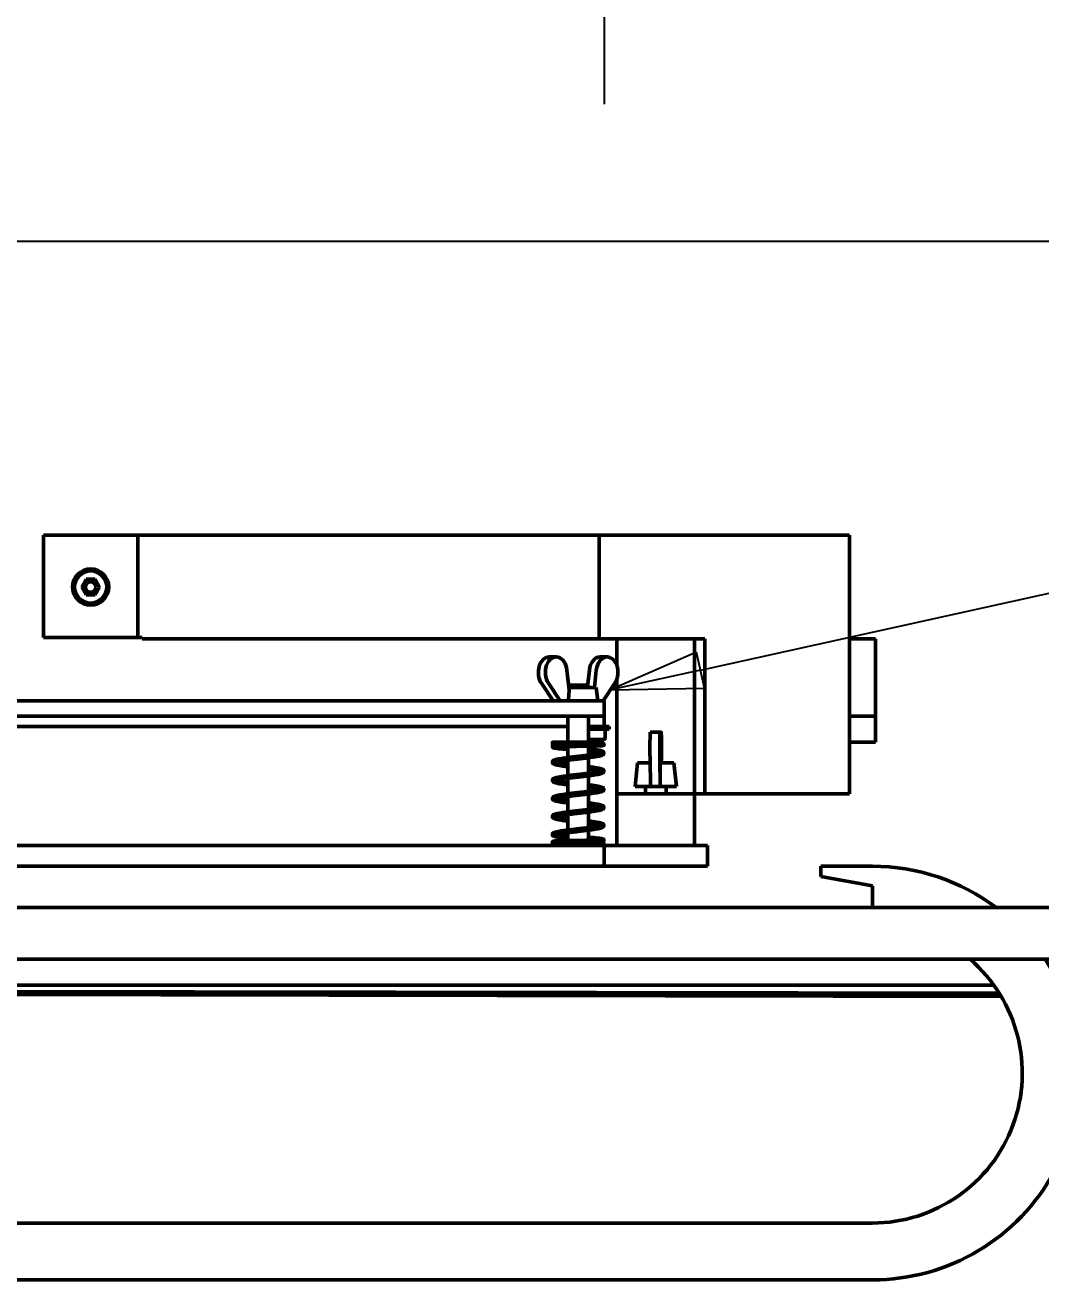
# Model space of a CAD drawing. Header units: millimetres. Extents: x -2685 to 3000, y -4484 to 2121.
# Drawn here: x 844.1 to 1040.6, y 1097.7 to 1340.4 of the extents above; entities that cross this region are included whole.
import ezdxf

# ---------------------------------------------------------------- set-up
doc = ezdxf.new("R2010")
doc.units = ezdxf.units.MM
doc.header["$LTSCALE"] = 7.142857
for name, color, linetype, lineweight in [('Dimension (ISO)', 7, 'Continuous', 25), ('Symbol (ISO)', 7, 'Continuous', 25), ('Visible (ISO)', 7, 'Continuous', 50)]:
    doc.layers.add(name, color=color, linetype=linetype, lineweight=lineweight)
doc.styles.add('Note Text (ISO)', font='tahoma.ttf')
doc.dimstyles.new('Default - Method 1b (ISO)', dxfattribs={"dimscale": 7.142857, "dimtxt": 3.5, "dimasz": 2.5, "dimexe": 3.175, "dimexo": 0, "dimgap": 0.762, "dimtad": 1, "dimtoh": 1, "dimrnd": 1e-08, "dimtxsty": 'Note Text (ISO)', "dimcen": 0.09, "dimdle": 10, "dimclrd": 256, "dimclre": 256, "dimclrt": 256, "dimazin": 2, "dimtfac": 1, "dimtmove": 0, "dimatfit": 3, "dimfxl": 0, "dimtolj": 1, "dimlwd": -1, "dimlwe": -1, "dimarcsym": 0})

# ---------------------------------------------------------------- blocks, each defined once
blk = doc.blocks.new('*D39')
at = {"layer": 'Defpoints', "color": 0}
for p in [(786.11, 1500.18), (1088.03, 1480.18), (1088.03, 1298.5)]:
    blk.add_point(p, dxfattribs=at)
at = {"layer": 'Dimension (ISO)'}
for p, q in [((786.11, 1500.18), (786.11, 1275.82)), ((1088.03, 1480.18), (1088.03, 1275.82)), ((786.11, 1298.5), (665.59, 1298.5)), ((1070.17, 1298.5), (803.97, 1298.5))]:
    blk.add_line(p, q, dxfattribs=at)
for points in [[(803.97, 1301.48), (803.97, 1295.52), (786.11, 1298.5)], [(1070.17, 1301.48), (1070.17, 1295.52), (1088.03, 1298.5)]]:
    blk.add_solid(points, dxfattribs=at)
at = {"layer": 'Dimension (ISO)', "insert": (671.03, 1335.67), "char_height": 25, "attachment_point": 1, "style": 'Note Text (ISO)'}
blk.add_mtext('\\A1;301,9', dxfattribs=at)
blk = doc.blocks.new('*D41')
at = {"layer": 'Defpoints', "color": 0}
for p in [(956.11, 1735.18), (1108.03, 1480.18), (956.11, 1347.75)]:
    blk.add_point(p, dxfattribs=at)
at = {"layer": 'Dimension (ISO)'}
for p, q in [((956.11, 1735.18), (956.11, 1325.07)), ((1108.03, 1480.18), (1108.03, 1325.07)), ((973.97, 1347.75), (1090.17, 1347.75)), ((1108.03, 1347.75), (1226.39, 1347.75))]:
    blk.add_line(p, q, dxfattribs=at)
for points in [[(973.97, 1350.73), (973.97, 1344.77), (956.11, 1347.75)], [(1090.17, 1350.73), (1090.17, 1344.77), (1108.03, 1347.75)]]:
    blk.add_solid(points, dxfattribs=at)
at = {"layer": 'Dimension (ISO)', "insert": (1140.67, 1384.91), "char_height": 25, "attachment_point": 1, "style": 'Note Text (ISO)'}
blk.add_mtext('\\A1;151,9', dxfattribs=at)
blk = doc.blocks.new('Balloon32')
at = {"layer": 'Symbol (ISO)'}
for p, q in [((136.472, 170.191), (147.582, 172.64)), ((136.364, 170.679), (134.03, 169.652)), ((136.579, 169.702), (136.364, 170.679)), ((136.472, 170.191), (134.03, 169.652)), ((134.03, 169.652), (136.579, 169.702))]:
    blk.add_line(p, q, dxfattribs=at)
at = {"layer": 'Symbol (ISO)', "flags": 128}
blk.add_lwpolyline([(136.364, 170.679), (134.03, 169.652)], dxfattribs=at)
at = {"layer": 'Symbol (ISO)'}
blk.add_solid([(136.364, 170.679), (134.03, 169.652), (136.579, 169.702), (136.364, 170.679)], dxfattribs=at)

msp = doc.modelspace()

# ---------------------------------------------------------------- linework, layer by layer
at = {"layer": 'Visible (ISO)'}
for p, q in [((847.662, 1221.955), (847.662, 1241.705)), ((847.662, 1241.705), (865.938, 1241.705)), ((865.938, 1221.955), (865.938, 1241.705)), ((955.193, 1241.705), (865.938, 1241.705)), ((955.193, 1241.705), (1003.612, 1241.705)), ((955.193, 1221.705), (955.193, 1241.705)), ((1003.612, 1191.705), (1003.612, 1241.705)), ((855.068, 1231.705), (855.934, 1233.205)), ((855.934, 1233.205), (857.666, 1233.205)), ((857.666, 1233.205), (858.532, 1231.705)), ((855.934, 1230.205), (855.068, 1231.705)), ((858.532, 1231.705), (857.666, 1230.205)), ((857.666, 1230.205), (855.934, 1230.205)), ((847.662, 1221.955), (865.938, 1221.955)), ((866.755, 1221.955), (865.938, 1221.955)), ((866.755, 1221.955), (866.755, 1221.705)), ((955.193, 1221.705), (866.755, 1221.705)), ((955.193, 1221.705), (975.612, 1221.705)), ((958.612, 1221.705), (958.612, 1216.459)), ((973.612, 1221.705), (973.612, 1191.705)), ((975.612, 1191.705), (975.612, 1221.705)), ((1003.612, 1221.705), (1008.612, 1221.705)), ((1008.612, 1221.705), (1008.612, 1206.705)), ((945.517, 1218.176), (946.869, 1218.176)), ((956.706, 1218.176), (955.354, 1218.176)), ((948.951, 1215.648), (949.382, 1211.793)), ((952.917, 1212.471), (953.273, 1215.648)), ((954.625, 1215.648), (954.247, 1212.276)), ((958.612, 1213.892), (958.612, 1191.705)), ((943.99, 1213.107), (946.267, 1209.705)), ((947.619, 1209.705), (945.342, 1213.107)), ((949.541, 1212.705), (949.306, 1212.471)), ((954.612, 1212.276), (949.328, 1212.276)), ((949.541, 1212.705), (952.682, 1212.705)), ((952.682, 1212.705), (953.112, 1212.276)), ((954.612, 1212.276), (954.891, 1209.705)), ((955.956, 1209.705), (958.233, 1213.107)), ((516.112, 1209.705), (956.112, 1209.705)), ((956.112, 1206.705), (956.112, 1209.705)), ((516.112, 1206.705), (956.112, 1206.705)), ((949.112, 1201.705), (949.112, 1206.705)), ((953.112, 1201.705), (953.112, 1206.705)), ((956.112, 1204.705), (956.112, 1206.705)), ((1003.612, 1206.705), (1008.612, 1206.705)), ((1008.612, 1206.705), (1008.612, 1201.705)), ((747.061, 1204.705), (949.112, 1204.705)), ((953.112, 1204.705), (956.061, 1204.705)), ((953.112, 1204.205), (957.112, 1204.205)), ((956.061, 1204.705), (956.112, 1204.705)), ((956.112, 1204.705), (957.112, 1204.705)), ((956.362, 1202.505), (956.362, 1204.205)), ((957.112, 1204.205), (957.112, 1204.705)), ((954.42, 1201.705), (946.189, 1201.705)), ((949.112, 1201.362), (949.112, 1201.367)), ((956.062, 1202.205), (953.112, 1202.205)), ((953.112, 1201.431), (953.112, 1201.437)), ((965.049, 1203.605), (966.949, 1203.605)), ((967.174, 1203.605), (966.949, 1203.605)), ((1003.612, 1201.705), (1008.612, 1201.705)), ((949.112, 1198.716), (949.112, 1200.864)), ((953.112, 1199.201), (953.112, 1200.933)), ((966.997, 1201.077), (967.006, 1197.223)), ((967.127, 1201.077), (967.118, 1197.705)), ((949.112, 1195.212), (949.112, 1198.212)), ((953.112, 1195.697), (953.112, 1198.697)), ((962.612, 1197.705), (962.112, 1193.105)), ((965.027, 1197.705), (962.612, 1197.705)), ((965.014, 1198.536), (965.097, 1193.105)), ((966.997, 1193.105), (966.914, 1198.536)), ((969.612, 1197.705), (967.005, 1197.705)), ((967.196, 1197.705), (967.209, 1198.536)), ((969.612, 1197.705), (970.112, 1193.105)), ((949.112, 1191.708), (949.112, 1194.708)), ((953.112, 1192.193), (953.112, 1195.193)), ((953.112, 1188.689), (953.112, 1191.689)), ((958.612, 1191.705), (958.612, 1181.705)), ((958.612, 1191.705), (973.612, 1191.705)), ((965.097, 1193.105), (962.112, 1193.105)), ((964.112, 1191.705), (964.112, 1193.105)), ((966.997, 1193.105), (965.097, 1193.105)), ((966.999, 1193.105), (966.997, 1193.105)), ((970.112, 1193.105), (966.999, 1193.105)), ((968.112, 1191.705), (968.112, 1193.105)), ((973.612, 1191.705), (973.612, 1181.705)), ((973.612, 1191.705), (975.612, 1191.705)), ((1003.612, 1191.705), (975.612, 1191.705)), ((949.112, 1188.205), (949.112, 1191.204)), ((949.112, 1184.701), (949.112, 1187.701)), ((953.112, 1185.186), (953.112, 1188.185)), ((953.112, 1182.741), (953.112, 1184.682)), ((949.112, 1182.65), (949.112, 1184.197)), ((949.112, 1182.147), (949.112, 1182.152)), ((953.112, 1182.217), (953.112, 1182.242)), ((516.112, 1181.705), (956.112, 1181.705)), ((953.112, 1181.705), (953.112, 1181.719)), ((956.112, 1181.705), (976.112, 1181.705)), ((956.112, 1177.705), (956.112, 1181.705)), ((976.112, 1181.705), (976.112, 1177.705)), ((516.112, 1177.705), (956.112, 1177.705)), ((976.112, 1177.705), (956.112, 1177.705)), ((1008.027, 1177.705), (998.027, 1177.705)), ((998.027, 1175.705), (998.027, 1177.705)), ((998.027, 1175.705), (1008.027, 1173.942)), ((1008.027, 1173.942), (1008.027, 1169.705)), ((821.112, 1169.705), (1088.027, 1169.705)), ((821.112, 1159.705), (1088.027, 1159.705)), ((821.112, 1154.705), (1031.522, 1154.705)), ((1032.579, 1153.138), (821.112, 1153.533)), ((1032.947, 1152.538), (821.112, 1152.933)), ((518.027, 1108.705), (1008.027, 1108.705)), ((508.027, 1097.705), (1008.027, 1097.705))]:
    msp.add_line(p, q, dxfattribs=at)
for radius in [3.5, 3.1, 1]:
    msp.add_circle((856.8, 1231.705), radius, dxfattribs=at)
for centre, radius, start, end in [((956.062, 1202.505), 0.3, 270, 0), ((1008.027, 1137.705), 40, 53.1301, 90), ((1008.027, 1137.705), 29, 270, 49.34275), ((1008.027, 1137.705), 40, 270, 33.36701)]:
    msp.add_arc(centre, radius, start, end, dxfattribs=at)
for centre, major_axis, ratio, start_param, end_param in [((946.869, 1215.176), (0, 3), 0.7026819, 4.8704206, 8.6149944), ((956.706, 1215.176), (0, 3), 0.7026819, 3.9513762, 7.6959501), ((945.517, 1215.176), (0, 3), 0.7026819, 0, 2.3318091), ((955.354, 1215.176), (0, 3), 0.7026819, 0, 1.4127647), ((966.949, 1200.605), (0, 3), 0.0160994, 4.8704206, 8.6149944), ((967.174, 1200.605), (0, 3), 0.0160994, 3.9513762, 7.69595), ((949.024, 1201.111), (-0.032, 0.248), 0.4365233, 6.2344528, 7.7969905), ((954.255, 1201.709), (0.039, -0.247), 0.657148, 6.1956817, 7.7376693), ((965.049, 1200.605), (0, 3), 0.0160994, 0, 2.3318091), ((946.371, 1200.877), (-0.221, -0.117), 0.9912484, 0.4632991, 1.7948691), ((949.024, 1201.111), (0.032, -0.248), 0.4365233, 4.6553978, 6.2344106), ((954.255, 1201.205), (0.039, -0.247), 0.6571479, 6.1955787, 6.1956809), ((954.673, 1199.985), (-0.044, -0.246), 0.744689, 4.8437572, 6.2831853), ((954.673, 1199.985), (0.044, 0.246), 0.744689, 0, 1.7021646), ((946.515, 1183.957), (-0.106, 0.227), 0.9610848, 0, 1.1500675), ((946.515, 1183.957), (0.106, -0.227), 0.9610848, 4.2916602, 6.2831853), ((946.515, 1182.331), (-0.106, 0.227), 0.9610848, 5.9282851, 5.9287334), ((952.309, 1182.456), (-0.03, 0.248), 0.250442, 4.6820152, 6.2571925), ((952.309, 1182.456), (0.03, -0.248), 0.250442, 6.2572044, 7.8236079), ((955.708, 1182.769), (0.106, 0.227), 0.9610848, 0.2586045, 1.4777261), ((955.708, 1181.576), (0.106, 0.227), 0.9610848, 1.0117458, 1.4438857), ((955.708, 1181.576), (0.106, 0.227), 0.9610848, 5.6807572, 6.241509)]:
    msp.add_ellipse(centre, major_axis=major_axis, ratio=ratio, start_param=start_param, end_param=end_param, dxfattribs=at)
for points, weights in [([(949.382, 1211.793), (949.302, 1210.784), (949.217, 1209.705)], [1.0004735734, 1.00133321642, 1.0011641669]), ([(967.006, 1197.223), (967.003, 1195.294), (966.999, 1193.105)], [1.0004735734, 1.00211729304, 1])]:
    msp.add_rational_spline(points, weights, degree=2, dxfattribs=at)
for points, knots in [([(946.917, 1201.237), (946.855, 1201.239), (946.797, 1201.241), (946.539, 1201.252), (946.432, 1201.255), (946.325, 1201.275), (946.315, 1201.277), (946.295, 1201.283), (946.284, 1201.286), (946.258, 1201.297), (946.243, 1201.304), (946.21, 1201.325), (946.191, 1201.34), (946.16, 1201.376), (946.147, 1201.395), (946.125, 1201.44), (946.117, 1201.466), (946.11, 1201.519), (946.111, 1201.548), (946.122, 1201.601), (946.132, 1201.628), (946.158, 1201.671), (946.173, 1201.69), (946.189, 1201.705)], [1.68985685, 1.68985685, 1.68985685, 1.68985685, 1.72887129, 1.72887129, 1.88182661, 1.88182661, 1.89528332, 1.89528332, 1.90540244, 1.90540244, 1.91407328, 1.91407328, 1.92269345, 1.92269345, 1.93034952, 1.93034952, 1.93867508, 1.93867508, 1.94735198, 1.94735198, 1.95604572, 1.95604572, 1.96390864, 1.96390864, 1.96390864, 1.96390864]), ([(946.225, 1200.674), (946.212, 1200.683), (946.198, 1200.695), (946.172, 1200.723), (946.16, 1200.738), (946.132, 1200.783), (946.119, 1200.818), (946.11, 1200.887), (946.112, 1200.922), (946.128, 1200.985), (946.142, 1201.014), (946.175, 1201.061), (946.193, 1201.079), (946.228, 1201.108), (946.245, 1201.118), (946.285, 1201.139), (946.306, 1201.146), (946.383, 1201.171), (946.439, 1201.181), (946.618, 1201.208), (946.756, 1201.223), (947.198, 1201.261), (947.562, 1201.285), (948.291, 1201.326), (948.633, 1201.343), (948.995, 1201.36)], [0, 0, 0, 0, 0.01083539, 0.01083539, 0.01961051, 0.01961051, 0.03372563, 0.03372563, 0.0463697, 0.0463697, 0.05903054, 0.05903054, 0.07191184, 0.07191184, 0.08689083, 0.08689083, 0.11171097, 0.11171097, 0.18490119, 0.18490119, 0.28951019, 0.28951019, 0.45767778, 0.45767778, 0.57902677, 0.57902677, 0.57902677, 0.57902677]), ([(954.279, 1201.46), (953.894, 1201.452), (953.447, 1201.443), (952.507, 1201.426), (952.004, 1201.417), (950.997, 1201.4), (950.481, 1201.391), (949.5, 1201.374), (949.023, 1201.366), (948.169, 1201.349), (947.78, 1201.34), (947.139, 1201.323), (946.878, 1201.314), (946.61, 1201.302), (946.54, 1201.298), (946.46, 1201.292), (946.436, 1201.289), (946.428, 1201.288), (946.427, 1201.288), (946.427, 1201.288)], [0, 0, 0, 0, 0.1546509, 0.1546509, 0.3062914, 0.3062914, 0.4577942, 0.4577942, 0.6091573, 0.6091573, 0.760359, 0.760359, 0.9112073, 0.9112073, 0.9850036, 0.9850036, 1.0336928, 1.0336928, 1.0422698, 1.0422698, 1.0422698, 1.0422698]), ([(948.997, 1201.36), (949.458, 1201.368), (949.963, 1201.377), (950.972, 1201.394), (951.49, 1201.403), (952.482, 1201.42), (952.968, 1201.428), (953.702, 1201.442), (953.979, 1201.448), (954.23, 1201.453)], [0, 0, 0, 0, 0.15432167, 0.15432167, 0.30575714, 0.30575714, 0.45714499, 0.45714499, 0.55743565, 0.55743565, 0.55743565, 0.55743565]), ([(954.23, 1201.453), (954.615, 1201.462), (954.95, 1201.471), (955.458, 1201.488), (955.643, 1201.497), (955.767, 1201.507), (955.789, 1201.509), (955.796, 1201.51), (955.796, 1201.51), (955.796, 1201.51)], [0.00000222, 0.00000222, 0.00000222, 0.00000222, 0.15355004, 0.15355004, 0.30387615, 0.30387615, 0.35108363, 0.35108363, 0.35797095, 0.35797095, 0.35797095, 0.35797095]), ([(954.409, 1201.586), (954.547, 1201.583), (954.677, 1201.58), (955.118, 1201.568), (955.379, 1201.559), (955.654, 1201.546), (955.727, 1201.542), (955.815, 1201.535), (955.841, 1201.532), (955.884, 1201.526), (955.9, 1201.524), (955.944, 1201.51), (955.959, 1201.505), (955.988, 1201.489), (955.999, 1201.482), (956.026, 1201.462), (956.042, 1201.447), (956.071, 1201.412), (956.083, 1201.391), (956.103, 1201.345), (956.109, 1201.318), (956.113, 1201.264), (956.11, 1201.236), (956.096, 1201.183), (956.085, 1201.157), (956.056, 1201.114), (956.038, 1201.095), (956.005, 1201.067), (955.989, 1201.058), (955.963, 1201.044), (955.952, 1201.039), (955.93, 1201.031), (955.921, 1201.029), (955.894, 1201.022), (955.882, 1201.02), (955.828, 1201.012), (955.785, 1201.009), (955.638, 1200.999), (955.517, 1200.993), (955.122, 1200.978), (954.794, 1200.969), (954.365, 1200.959), (954.322, 1200.958), (954.279, 1200.957)], [0.70188698, 0.70188698, 0.70188698, 0.70188698, 0.75884296, 0.75884296, 0.91080338, 0.91080338, 0.98702158, 0.98702158, 1.02878297, 1.02878297, 1.06012013, 1.06012013, 1.07120644, 1.07120644, 1.07687489, 1.07687489, 1.08454913, 1.08454913, 1.09220299, 1.09220299, 1.10065191, 1.10065191, 1.10933899, 1.10933899, 1.11803088, 1.11803088, 1.12660391, 1.12660391, 1.13438619, 1.13438619, 1.1420234, 1.1420234, 1.15241234, 1.15241234, 1.17475917, 1.17475917, 1.24175656, 1.24175656, 1.34269611, 1.34269611, 1.50354888, 1.50354888, 1.52102453, 1.52102453, 1.52102453, 1.52102453]), ([(949.112, 1196.945), (948.984, 1196.961), (948.859, 1196.978), (948.512, 1197.024), (948.298, 1197.055), (947.892, 1197.116), (947.702, 1197.147), (947.349, 1197.209), (947.187, 1197.24), (946.893, 1197.305), (946.761, 1197.338), (946.523, 1197.411), (946.421, 1197.45), (946.278, 1197.533), (946.228, 1197.568), (946.156, 1197.663), (946.132, 1197.707), (946.104, 1197.826), (946.114, 1197.904), (946.169, 1198.027), (946.211, 1198.07), (946.305, 1198.147), (946.36, 1198.177), (946.485, 1198.233), (946.554, 1198.258), (946.756, 1198.322), (946.903, 1198.359), (947.226, 1198.428), (947.396, 1198.461), (947.762, 1198.524), (947.958, 1198.555), (948.373, 1198.617), (948.592, 1198.647), (949.048, 1198.708), (949.285, 1198.738), (949.771, 1198.799), (950.02, 1198.829), (950.525, 1198.889), (950.781, 1198.919), (951.292, 1198.979), (951.547, 1199.009), (952.05, 1199.069), (952.298, 1199.099), (952.781, 1199.158), (953.016, 1199.188), (953.466, 1199.247), (953.681, 1199.277), (954.085, 1199.336), (954.275, 1199.365), (954.622, 1199.423), (954.781, 1199.452), (955.061, 1199.508), (955.184, 1199.536), (955.386, 1199.589), (955.468, 1199.614), (955.584, 1199.657), (955.623, 1199.676), (955.65, 1199.692), (955.654, 1199.696), (955.654, 1199.696)], [23.7342272, 23.7342272, 23.7342272, 23.7342272, 23.8223642, 23.8223642, 23.9849109, 23.9849109, 24.1485587, 24.1485587, 24.3144369, 24.3144369, 24.4858309, 24.4858309, 24.6762926, 24.6762926, 24.7887138, 24.7887138, 24.8507709, 24.8507709, 24.930476, 24.930476, 25.0208427, 25.0208427, 25.1412829, 25.1412829, 25.2609737, 25.2609737, 25.4533916, 25.4533916, 25.6241593, 25.6241593, 25.7897136, 25.7897136, 25.9531942, 25.9531942, 26.1156453, 26.1156453, 26.2774974, 26.2774974, 26.4389431, 26.4389431, 26.6000608, 26.6000608, 26.7608555, 26.7608555, 26.9212626, 26.9212626, 27.0811189, 27.0811189, 27.2400769, 27.2400769, 27.3973836, 27.3973836, 27.5512777, 27.5512777, 27.6972782, 27.6972782, 27.8240763, 27.8240763, 27.8787148, 27.8787148, 27.8787148, 27.8787148]), ([(949.112, 1200.284), (948.78, 1200.309), (948.465, 1200.333), (947.775, 1200.392), (947.419, 1200.427), (946.843, 1200.496), (946.622, 1200.53), (946.415, 1200.583), (946.37, 1200.597), (946.283, 1200.633), (946.237, 1200.652), (946.185, 1200.71)], [0.04630047, 0.04630047, 0.04630047, 0.04630047, 0.15533405, 0.15533405, 0.30831605, 0.30831605, 0.46346912, 0.46346912, 0.51367018, 0.51367018, 0.56417258, 0.56417258, 0.56417258, 0.56417258]), ([(949.052, 1200.863), (948.591, 1200.842), (948.162, 1200.82), (947.441, 1200.778), (947.137, 1200.756), (946.688, 1200.715), (946.525, 1200.69), (946.481, 1200.679), (946.479, 1200.678), (946.479, 1200.678)], [0.00007473, 0.00007473, 0.00007473, 0.00007473, 0.15374532, 0.15374532, 0.30431396, 0.30431396, 0.45296234, 0.45296234, 0.46951312, 0.46951312, 0.46951312, 0.46951312]), ([(946.569, 1197.717), (946.569, 1197.717), (946.588, 1197.731), (946.653, 1197.761), (946.698, 1197.779), (946.822, 1197.819), (946.906, 1197.843), (947.111, 1197.893), (947.236, 1197.92), (947.52, 1197.975), (947.68, 1198.003), (948.032, 1198.061), (948.224, 1198.09), (948.633, 1198.148), (948.85, 1198.178), (949.303, 1198.237), (949.539, 1198.266), (950.024, 1198.326), (950.273, 1198.356), (950.777, 1198.415), (951.032, 1198.445), (951.542, 1198.505), (951.797, 1198.535), (952.299, 1198.595), (952.546, 1198.625), (953.028, 1198.685), (953.262, 1198.716), (953.711, 1198.776), (953.926, 1198.807), (954.331, 1198.868), (954.522, 1198.898), (954.875, 1198.961), (955.036, 1198.992), (955.331, 1199.057), (955.462, 1199.09), (955.7, 1199.163), (955.802, 1199.202), (955.945, 1199.285), (955.996, 1199.32), (956.068, 1199.415), (956.091, 1199.459), (956.119, 1199.578), (956.109, 1199.656), (956.054, 1199.779), (956.012, 1199.822), (955.919, 1199.899), (955.863, 1199.929), (955.741, 1199.984), (955.675, 1200.008), (955.491, 1200.067), (955.362, 1200.1), (955.066, 1200.166), (954.9, 1200.199), (954.717, 1200.232)], [25.018533, 25.018533, 25.018533, 25.018533, 25.13358, 25.13358, 25.2438104, 25.2438104, 25.3783783, 25.3783783, 25.5266962, 25.5266962, 25.6813835, 25.6813835, 25.83902, 25.83902, 25.9981398, 25.9981398, 26.1580874, 26.1580874, 26.3185536, 26.3185536, 26.4793932, 26.4793932, 26.6405521, 26.6405521, 26.802044, 26.802044, 26.9639577, 26.9639577, 27.1265045, 27.1265045, 27.2901523, 27.2901523, 27.4560305, 27.4560305, 27.6274245, 27.6274245, 27.8178864, 27.8178864, 27.9303068, 27.9303068, 27.9923637, 27.9923637, 28.0720688, 28.0720688, 28.1624356, 28.1624356, 28.2828759, 28.2828759, 28.3977699, 28.3977699, 28.570111, 28.570111, 28.742452, 28.742452, 28.742452, 28.742452]), ([(948.468, 1200.835), (948.67, 1200.818), (948.883, 1200.802), (949.106, 1200.786), (949.109, 1200.785), (949.112, 1200.785)], [0.430018244, 0.430018244, 0.430018244, 0.430018244, 0.503115667, 0.503115667, 0.50411138, 0.50411138, 0.50411138, 0.50411138]), ([(954.279, 1200.957), (953.894, 1200.948), (953.447, 1200.94), (952.507, 1200.922), (952.004, 1200.914), (950.997, 1200.897), (950.481, 1200.888), (949.667, 1200.874), (949.351, 1200.869), (949.051, 1200.863)], [0, 0, 0, 0, 0.15464642, 0.15464642, 0.30628409, 0.30628409, 0.45778558, 0.45778558, 0.55758604, 0.55758604, 0.55758604, 0.55758604]), ([(953.112, 1200.418), (953.414, 1200.387), (953.703, 1200.356), (954.239, 1200.295), (954.489, 1200.263), (954.712, 1200.232)], [0.36007815, 0.36007815, 0.36007815, 0.36007815, 0.45966376, 0.45966376, 0.56063407, 0.56063407, 0.56063407, 0.56063407]), ([(954.632, 1199.739), (954.303, 1199.785), (953.908, 1199.831), (953.358, 1199.89), (953.236, 1199.902), (953.112, 1199.915)], [0.0003909, 0.0003909, 0.0003909, 0.0003909, 0.15084665, 0.15084665, 0.1921631, 0.1921631, 0.1921631, 0.1921631]), ([(955.358, 1199.582), (955.316, 1199.594), (955.269, 1199.606), (955.139, 1199.638), (955.049, 1199.658), (954.851, 1199.699), (954.744, 1199.719), (954.63, 1199.739)], [28.45110661, 28.45110661, 28.45110661, 28.45110661, 28.51997117, 28.51997117, 28.63121158, 28.63121158, 28.74245199, 28.74245199, 28.74245199, 28.74245199]), ([(946.569, 1194.213), (946.569, 1194.213), (946.588, 1194.227), (946.653, 1194.257), (946.698, 1194.275), (946.822, 1194.315), (946.906, 1194.339), (947.111, 1194.389), (947.236, 1194.416), (947.52, 1194.471), (947.68, 1194.499), (948.032, 1194.557), (948.224, 1194.586), (948.633, 1194.644), (948.85, 1194.674), (949.303, 1194.733), (949.539, 1194.763), (950.024, 1194.822), (950.273, 1194.852), (950.777, 1194.912), (951.032, 1194.941), (951.542, 1195.001), (951.797, 1195.031), (952.299, 1195.091), (952.546, 1195.121), (953.028, 1195.182), (953.262, 1195.212), (953.711, 1195.272), (953.926, 1195.303), (954.331, 1195.364), (954.522, 1195.395), (954.875, 1195.457), (955.036, 1195.488), (955.331, 1195.553), (955.462, 1195.586), (955.7, 1195.659), (955.802, 1195.698), (955.945, 1195.781), (955.996, 1195.817), (956.068, 1195.911), (956.091, 1195.955), (956.119, 1196.074), (956.109, 1196.152), (956.054, 1196.276), (956.012, 1196.318), (955.919, 1196.395), (955.863, 1196.425), (955.739, 1196.481), (955.67, 1196.506), (955.467, 1196.57), (955.32, 1196.607), (954.997, 1196.676), (954.828, 1196.709), (954.461, 1196.772), (954.265, 1196.803), (953.85, 1196.865), (953.632, 1196.895), (953.307, 1196.939), (953.21, 1196.951), (953.112, 1196.964)], [18.7353477, 18.7353477, 18.7353477, 18.7353477, 18.8503928, 18.8503928, 18.9606227, 18.9606227, 19.0951903, 19.0951903, 19.243508, 19.243508, 19.3981952, 19.3981952, 19.5558316, 19.5558316, 19.7149514, 19.7149514, 19.874899, 19.874899, 20.0353653, 20.0353653, 20.1962048, 20.1962048, 20.3573637, 20.3573637, 20.5188556, 20.5188556, 20.6807693, 20.6807693, 20.843316, 20.843316, 21.0069638, 21.0069638, 21.1728419, 21.1728419, 21.3442358, 21.3442358, 21.5346971, 21.5346971, 21.6471202, 21.6471202, 21.7091779, 21.7091779, 21.7888832, 21.7888832, 21.8792497, 21.8792497, 21.9996893, 21.9996893, 22.1193803, 22.1193803, 22.3117984, 22.3117984, 22.4825661, 22.4825661, 22.6481204, 22.6481204, 22.811601, 22.811601, 22.8798354, 22.8798354, 22.8798354, 22.8798354]), ([(949.112, 1197.449), (949.068, 1197.454), (949.025, 1197.46), (948.757, 1197.495), (948.542, 1197.525), (948.138, 1197.584), (947.949, 1197.613), (947.601, 1197.671), (947.442, 1197.7), (947.162, 1197.756), (947.04, 1197.784), (946.911, 1197.818), (946.887, 1197.824), (946.865, 1197.83)], [23.74912399, 23.74912399, 23.74912399, 23.74912399, 23.7796694, 23.7796694, 23.93952573, 23.93952573, 24.09848378, 24.09848378, 24.2557904, 24.2557904, 24.40968461, 24.40968461, 24.44614038, 24.44614038, 24.44614038, 24.44614038]), ([(955.358, 1196.078), (955.316, 1196.09), (955.269, 1196.102), (955.112, 1196.141), (954.988, 1196.168), (954.704, 1196.223), (954.543, 1196.251), (954.191, 1196.309), (953.999, 1196.338), (953.591, 1196.396), (953.373, 1196.426), (953.136, 1196.457), (953.124, 1196.458), (953.112, 1196.46)], [22.1679213, 22.1679213, 22.1679213, 22.1679213, 22.23678489, 22.23678489, 22.38510273, 22.38510273, 22.53978995, 22.53978995, 22.69742645, 22.69742645, 22.85654627, 22.85654627, 22.86493869, 22.86493869, 22.86493869, 22.86493869]), ([(949.112, 1193.441), (948.984, 1193.457), (948.859, 1193.474), (948.512, 1193.521), (948.298, 1193.551), (947.892, 1193.612), (947.702, 1193.643), (947.349, 1193.705), (947.187, 1193.736), (946.893, 1193.801), (946.761, 1193.834), (946.523, 1193.908), (946.421, 1193.946), (946.278, 1194.03), (946.228, 1194.065), (946.156, 1194.16), (946.132, 1194.203), (946.104, 1194.322), (946.114, 1194.4), (946.169, 1194.524), (946.211, 1194.566), (946.305, 1194.643), (946.36, 1194.673), (946.485, 1194.729), (946.554, 1194.754), (946.756, 1194.818), (946.903, 1194.855), (947.226, 1194.925), (947.396, 1194.957), (947.762, 1195.02), (947.958, 1195.051), (948.373, 1195.113), (948.592, 1195.144), (949.048, 1195.204), (949.285, 1195.235), (949.771, 1195.295), (950.02, 1195.325), (950.525, 1195.385), (950.781, 1195.415), (951.292, 1195.475), (951.547, 1195.505), (952.05, 1195.565), (952.298, 1195.595), (952.781, 1195.654), (953.016, 1195.684), (953.466, 1195.744), (953.681, 1195.773), (954.085, 1195.832), (954.275, 1195.861), (954.622, 1195.919), (954.781, 1195.948), (955.061, 1196.005), (955.184, 1196.032), (955.386, 1196.085), (955.468, 1196.11), (955.584, 1196.153), (955.623, 1196.172), (955.65, 1196.188), (955.654, 1196.192), (955.654, 1196.192)], [17.4510418, 17.4510418, 17.4510418, 17.4510418, 17.5391675, 17.5391675, 17.7017142, 17.7017142, 17.8653619, 17.8653619, 18.0312399, 18.0312399, 18.2026332, 18.2026332, 18.3930923, 18.3930923, 18.5055238, 18.5055238, 18.567584, 18.567584, 18.6472895, 18.6472895, 18.7376555, 18.7376555, 18.8580927, 18.8580927, 18.9777846, 18.9777846, 19.1702034, 19.1702034, 19.3409712, 19.3409712, 19.5065256, 19.5065256, 19.6700062, 19.6700062, 19.8324573, 19.8324573, 19.9943094, 19.9943094, 20.1557552, 20.1557552, 20.3168729, 20.3168729, 20.4776675, 20.4776675, 20.6380746, 20.6380746, 20.797931, 20.797931, 20.956889, 20.956889, 21.1141957, 21.1141957, 21.26809, 21.26809, 21.4140906, 21.4140906, 21.5408892, 21.5408892, 21.5955295, 21.5955295, 21.5955295, 21.5955295]), ([(949.112, 1193.945), (949.068, 1193.951), (949.025, 1193.956), (948.758, 1193.992), (948.542, 1194.021), (948.138, 1194.08), (947.949, 1194.109), (947.601, 1194.167), (947.442, 1194.196), (947.162, 1194.253), (947.04, 1194.28), (946.911, 1194.314), (946.887, 1194.32), (946.865, 1194.327)], [17.46593868, 17.46593868, 17.46593868, 17.46593868, 17.49647664, 17.49647664, 17.65633301, 17.65633301, 17.81529111, 17.81529111, 17.97259784, 17.97259784, 18.12649228, 18.12649228, 18.16295507, 18.16295507, 18.16295507, 18.16295507]), ([(949.112, 1189.937), (948.984, 1189.954), (948.86, 1189.97), (948.513, 1190.017), (948.298, 1190.047), (947.893, 1190.108), (947.702, 1190.139), (947.349, 1190.201), (947.187, 1190.233), (946.893, 1190.297), (946.762, 1190.33), (946.523, 1190.404), (946.421, 1190.442), (946.279, 1190.526), (946.228, 1190.561), (946.156, 1190.656), (946.132, 1190.699), (946.104, 1190.819), (946.114, 1190.897), (946.169, 1191.02), (946.211, 1191.062), (946.305, 1191.14), (946.36, 1191.169), (946.485, 1191.226), (946.553, 1191.251), (946.756, 1191.314), (946.903, 1191.351), (947.226, 1191.421), (947.395, 1191.453), (947.762, 1191.517), (947.958, 1191.548), (948.373, 1191.609), (948.592, 1191.64), (949.047, 1191.701), (949.284, 1191.731), (949.771, 1191.791), (950.02, 1191.821), (950.525, 1191.882), (950.781, 1191.912), (951.291, 1191.972), (951.547, 1192.002), (952.05, 1192.061), (952.298, 1192.091), (952.781, 1192.151), (953.016, 1192.18), (953.466, 1192.24), (953.681, 1192.269), (954.085, 1192.328), (954.275, 1192.357), (954.622, 1192.416), (954.781, 1192.444), (955.061, 1192.501), (955.184, 1192.529), (955.386, 1192.581), (955.468, 1192.606), (955.584, 1192.649), (955.623, 1192.668), (955.65, 1192.685), (955.654, 1192.688), (955.654, 1192.688)], [11.1678565, 11.1678565, 11.1678565, 11.1678565, 11.2558653, 11.2558653, 11.4184114, 11.4184114, 11.582058, 11.582058, 11.7479336, 11.7479336, 11.9193205, 11.9193205, 12.1097526, 12.1097526, 12.2222894, 12.2222894, 12.284382, 12.284382, 12.3640919, 12.3640919, 12.4544506, 12.4544506, 12.5748568, 12.5748568, 12.6945604, 12.6945604, 12.8869881, 12.8869881, 13.0577574, 13.0577574, 13.2233123, 13.2233123, 13.3867932, 13.3867932, 13.5492444, 13.5492444, 13.7110966, 13.7110966, 13.8725424, 13.8725424, 14.0336601, 14.0336601, 14.1944548, 14.1944548, 14.354862, 14.354862, 14.5147185, 14.5147185, 14.6736768, 14.6736768, 14.8309838, 14.8309838, 14.9848789, 14.9848789, 15.1308816, 15.1308816, 15.257685, 15.257685, 15.3123442, 15.3123442, 15.3123442, 15.3123442]), ([(946.569, 1190.709), (946.569, 1190.709), (946.588, 1190.723), (946.653, 1190.753), (946.698, 1190.771), (946.822, 1190.812), (946.906, 1190.835), (947.111, 1190.885), (947.236, 1190.912), (947.519, 1190.967), (947.68, 1190.996), (948.032, 1191.053), (948.224, 1191.082), (948.633, 1191.141), (948.85, 1191.17), (949.303, 1191.229), (949.539, 1191.259), (950.024, 1191.318), (950.273, 1191.348), (950.777, 1191.408), (951.032, 1191.438), (951.542, 1191.498), (951.796, 1191.528), (952.299, 1191.588), (952.546, 1191.618), (953.028, 1191.678), (953.262, 1191.708), (953.711, 1191.769), (953.926, 1191.799), (954.331, 1191.86), (954.522, 1191.891), (954.874, 1191.953), (955.036, 1191.985), (955.331, 1192.049), (955.462, 1192.082), (955.7, 1192.156), (955.802, 1192.194), (955.945, 1192.278), (955.996, 1192.313), (956.068, 1192.408), (956.091, 1192.451), (956.119, 1192.571), (956.109, 1192.649), (956.054, 1192.772), (956.012, 1192.814), (955.919, 1192.892), (955.863, 1192.921), (955.739, 1192.977), (955.67, 1193.002), (955.467, 1193.066), (955.32, 1193.103), (954.997, 1193.173), (954.828, 1193.205), (954.461, 1193.268), (954.265, 1193.299), (953.85, 1193.361), (953.632, 1193.392), (953.307, 1193.435), (953.21, 1193.448), (953.112, 1193.46)], [12.4521623, 12.4521623, 12.4521623, 12.4521623, 12.5671887, 12.5671887, 12.6774129, 12.6774129, 12.8119767, 12.8119767, 12.9602926, 12.9602926, 13.1149789, 13.1149789, 13.272615, 13.272615, 13.4317346, 13.4317346, 13.5916821, 13.5916821, 13.7521482, 13.7521482, 13.9129877, 13.9129877, 14.0741466, 14.0741466, 14.2356383, 14.2356383, 14.397552, 14.397552, 14.5600986, 14.5600986, 14.7237461, 14.7237461, 14.8896235, 14.8896235, 15.0610156, 15.0610156, 15.2514695, 15.2514695, 15.3639215, 15.3639215, 15.4259881, 15.4259881, 15.5056945, 15.5056945, 15.5960591, 15.5960591, 15.7164901, 15.7164901, 15.8361844, 15.8361844, 16.0286049, 16.0286049, 16.199373, 16.199373, 16.3649275, 16.3649275, 16.5284081, 16.5284081, 16.5966501, 16.5966501, 16.5966501, 16.5966501]), ([(955.358, 1192.575), (955.316, 1192.587), (955.269, 1192.599), (955.112, 1192.637), (954.988, 1192.664), (954.704, 1192.719), (954.543, 1192.748), (954.191, 1192.805), (953.999, 1192.834), (953.591, 1192.893), (953.374, 1192.922), (953.136, 1192.953), (953.124, 1192.955), (953.112, 1192.956)], [15.88473601, 15.88473601, 15.88473601, 15.88473601, 15.95358958, 15.95358958, 16.10190678, 16.10190678, 16.2565937, 16.2565937, 16.41423006, 16.41423006, 16.5733498, 16.5733498, 16.58175338, 16.58175338, 16.58175338, 16.58175338]), ([(949.112, 1186.433), (948.986, 1186.45), (948.863, 1186.466), (948.518, 1186.512), (948.303, 1186.543), (947.897, 1186.604), (947.706, 1186.635), (947.353, 1186.697), (947.191, 1186.728), (946.896, 1186.793), (946.764, 1186.826), (946.526, 1186.899), (946.423, 1186.937), (946.28, 1187.021), (946.229, 1187.056), (946.156, 1187.151), (946.132, 1187.195), (946.104, 1187.314), (946.114, 1187.393), (946.169, 1187.516), (946.211, 1187.558), (946.304, 1187.636), (946.36, 1187.665), (946.484, 1187.721), (946.553, 1187.747), (946.755, 1187.81), (946.903, 1187.847), (947.225, 1187.917), (947.395, 1187.949), (947.761, 1188.013), (947.957, 1188.044), (948.372, 1188.105), (948.59, 1188.136), (949.046, 1188.197), (949.283, 1188.227), (949.77, 1188.287), (950.019, 1188.318), (950.524, 1188.378), (950.779, 1188.408), (951.29, 1188.468), (951.545, 1188.498), (952.049, 1188.557), (952.297, 1188.587), (952.78, 1188.647), (953.015, 1188.677), (953.465, 1188.736), (953.68, 1188.765), (954.084, 1188.824), (954.274, 1188.854), (954.621, 1188.912), (954.78, 1188.94), (955.06, 1188.997), (955.183, 1189.025), (955.386, 1189.077), (955.468, 1189.103), (955.584, 1189.146), (955.623, 1189.164), (955.65, 1189.181), (955.654, 1189.184), (955.654, 1189.184)], [4.8846712, 4.8846712, 4.8846712, 4.8846712, 4.971518, 4.971518, 5.1340584, 5.1340584, 5.2976944, 5.2976944, 5.4635466, 5.4635466, 5.6348694, 5.6348694, 5.8250351, 5.8250351, 5.9385914, 5.9385914, 6.0010241, 6.0010241, 6.0807792, 6.0807792, 6.1710627, 6.1710627, 6.29115, 6.29115, 6.4109733, 6.4109733, 6.6034938, 6.6034938, 6.7742784, 6.7742784, 6.9398386, 6.9398386, 7.1033219, 7.1033219, 7.2657745, 7.2657745, 7.4276275, 7.4276275, 7.5890739, 7.5890739, 7.7501922, 7.7501922, 7.9109875, 7.9109875, 8.0713955, 8.0713955, 8.2312532, 8.2312532, 8.3902135, 8.3902135, 8.5475245, 8.5475245, 8.7014283, 8.7014283, 8.847452, 8.847452, 8.974305, 8.974305, 9.0291589, 9.0291589, 9.0291589, 9.0291589]), ([(946.569, 1187.206), (946.569, 1187.205), (946.588, 1187.219), (946.653, 1187.25), (946.698, 1187.267), (946.822, 1187.308), (946.906, 1187.331), (947.111, 1187.381), (947.235, 1187.408), (947.519, 1187.463), (947.679, 1187.492), (948.031, 1187.549), (948.223, 1187.578), (948.631, 1187.637), (948.848, 1187.666), (949.301, 1187.725), (949.538, 1187.755), (950.023, 1187.814), (950.272, 1187.844), (950.776, 1187.904), (951.031, 1187.934), (951.54, 1187.994), (951.795, 1188.024), (952.297, 1188.084), (952.545, 1188.114), (953.026, 1188.174), (953.26, 1188.204), (953.709, 1188.265), (953.924, 1188.295), (954.33, 1188.356), (954.52, 1188.387), (954.873, 1188.449), (955.035, 1188.481), (955.33, 1188.545), (955.461, 1188.578), (955.7, 1188.652), (955.802, 1188.69), (955.944, 1188.774), (955.995, 1188.809), (956.067, 1188.904), (956.091, 1188.947), (956.119, 1189.067), (956.109, 1189.145), (956.054, 1189.268), (956.012, 1189.31), (955.919, 1189.388), (955.863, 1189.418), (955.739, 1189.474), (955.67, 1189.499), (955.468, 1189.562), (955.32, 1189.599), (954.998, 1189.669), (954.828, 1189.701), (954.461, 1189.765), (954.266, 1189.796), (953.851, 1189.857), (953.632, 1189.888), (953.308, 1189.931), (953.21, 1189.944), (953.112, 1189.957)], [6.168977, 6.168977, 6.168977, 6.168977, 6.2838104, 6.2838104, 6.3939769, 6.3939769, 6.5285023, 6.5285023, 6.6767995, 6.6767995, 6.8314774, 6.8314774, 6.9891093, 6.9891093, 7.1482268, 7.1482268, 7.3081729, 7.3081729, 7.4686382, 7.4686382, 7.6294771, 7.6294771, 7.7906353, 7.7906353, 7.9521263, 7.9521263, 8.1140389, 8.1140389, 8.2765839, 8.2765839, 8.4402284, 8.4402284, 8.6060992, 8.6060992, 8.7774732, 8.7774732, 8.9678515, 8.9678515, 9.0805972, 9.0805972, 9.1427556, 9.1427556, 9.2224743, 9.2224743, 9.3128183, 9.3128183, 9.4331619, 9.4331619, 9.5528891, 9.5528891, 9.7453349, 9.7453349, 9.9161072, 9.9161072, 10.0816632, 10.0816632, 10.2451445, 10.2451445, 10.3134648, 10.3134648, 10.3134648, 10.3134648]), ([(949.112, 1190.441), (949.068, 1190.447), (949.025, 1190.453), (948.758, 1190.488), (948.543, 1190.517), (948.138, 1190.576), (947.949, 1190.606), (947.601, 1190.664), (947.443, 1190.692), (947.162, 1190.749), (947.04, 1190.777), (946.911, 1190.81), (946.887, 1190.816), (946.865, 1190.823)], [11.18275337, 11.18275337, 11.18275337, 11.18275337, 11.2132143, 11.2132143, 11.37307099, 11.37307099, 11.53202966, 11.53202966, 11.68933748, 11.68933748, 11.8432343, 11.8432343, 11.8797697, 11.8797697, 11.8797697, 11.8797697]), ([(955.358, 1189.071), (955.316, 1189.083), (955.27, 1189.095), (955.112, 1189.133), (954.988, 1189.16), (954.704, 1189.215), (954.543, 1189.244), (954.191, 1189.301), (954, 1189.33), (953.591, 1189.389), (953.374, 1189.418), (953.136, 1189.449), (953.124, 1189.451), (953.112, 1189.452)], [9.60155083, 9.60155083, 9.60155083, 9.60155083, 9.6703011, 9.6703011, 9.81861163, 9.81861163, 9.97329554, 9.97329554, 10.13093044, 10.13093044, 10.29004941, 10.29004941, 10.29856808, 10.29856808, 10.29856808, 10.29856808]), ([(949.112, 1186.938), (949.069, 1186.943), (949.027, 1186.949), (948.761, 1186.984), (948.546, 1187.013), (948.141, 1187.072), (947.952, 1187.101), (947.604, 1187.159), (947.445, 1187.188), (947.164, 1187.245), (947.042, 1187.272), (946.912, 1187.306), (946.888, 1187.313), (946.865, 1187.319)], [4.89956805, 4.89956805, 4.89956805, 4.89956805, 4.92924148, 4.92924148, 5.08910152, 5.08910152, 5.24806596, 5.24806596, 5.40538497, 5.40538497, 5.55930609, 5.55930609, 5.5965838, 5.5965838, 5.5965838, 5.5965838]), ([(946.41, 1184.184), (946.473, 1184.214), (946.543, 1184.239), (946.747, 1184.304), (946.894, 1184.342), (947.216, 1184.411), (947.385, 1184.444), (947.751, 1184.507), (947.946, 1184.538), (948.36, 1184.6), (948.579, 1184.63), (949.034, 1184.691), (949.271, 1184.722), (949.757, 1184.782), (950.006, 1184.812), (950.511, 1184.872), (950.766, 1184.902), (951.277, 1184.962), (951.532, 1184.992), (952.036, 1185.052), (952.284, 1185.082), (952.768, 1185.142), (953.003, 1185.171), (953.453, 1185.231), (953.669, 1185.26), (954.074, 1185.319), (954.264, 1185.348), (954.613, 1185.406), (954.772, 1185.435), (955.054, 1185.492), (955.177, 1185.519), (955.381, 1185.572), (955.464, 1185.598), (955.582, 1185.641), (955.621, 1185.66), (955.65, 1185.677), (955.654, 1185.681), (955.654, 1185.681)], [0, 0, 0, 0, 0.123785, 0.123785, 0.3172488, 0.3172488, 0.4881863, 0.4881863, 0.6537998, 0.6537998, 0.8173075, 0.8173075, 0.9797733, 0.9797733, 1.1416346, 1.1416346, 1.3030872, 1.3030872, 1.464211, 1.464211, 1.6250122, 1.6250122, 1.7854279, 1.7854279, 1.9452974, 1.9452974, 2.104278, 2.104278, 2.2616283, 2.2616283, 2.4156175, 2.4156175, 2.5618465, 2.5618465, 2.6891868, 2.6891868, 2.7459736, 2.7459736, 2.7459736, 2.7459736]), ([(946.621, 1183.731), (946.652, 1183.745), (946.696, 1183.763), (946.817, 1183.803), (946.9, 1183.826), (947.104, 1183.876), (947.228, 1183.903), (947.51, 1183.958), (947.67, 1183.986), (948.021, 1184.044), (948.212, 1184.073), (948.619, 1184.131), (948.836, 1184.161), (949.288, 1184.22), (949.524, 1184.25), (950.009, 1184.309), (950.257, 1184.339), (950.761, 1184.398), (951.016, 1184.428), (951.526, 1184.488), (951.781, 1184.518), (952.283, 1184.578), (952.531, 1184.608), (953.013, 1184.669), (953.247, 1184.699), (953.697, 1184.759), (953.912, 1184.79), (954.319, 1184.851), (954.51, 1184.881), (954.864, 1184.944), (955.027, 1184.975), (955.322, 1185.04), (955.454, 1185.073), (955.693, 1185.146), (955.796, 1185.184), (955.94, 1185.267), (955.992, 1185.302), (956.066, 1185.398), (956.091, 1185.442), (956.119, 1185.562), (956.109, 1185.64), (956.054, 1185.763), (956.013, 1185.806), (955.92, 1185.883), (955.865, 1185.913), (955.741, 1185.969), (955.672, 1185.994), (955.47, 1186.058), (955.322, 1186.095), (955, 1186.165), (954.831, 1186.197), (954.464, 1186.26), (954.269, 1186.291), (953.854, 1186.353), (953.635, 1186.384), (953.31, 1186.427), (953.212, 1186.44), (953.112, 1186.453)], [0, 0, 0, 0, 0.1084549, 0.1084549, 0.2426187, 0.2426187, 0.39074, 0.39074, 0.5453381, 0.5453381, 0.7029317, 0.7029317, 0.8620287, 0.8620287, 1.0219628, 1.0219628, 1.18242, 1.18242, 1.3432525, 1.3432525, 1.5044048, 1.5044048, 1.665889, 1.665889, 1.8277922, 1.8277922, 1.9903221, 1.9903221, 2.1539386, 2.1539386, 2.3197485, 2.3197485, 2.490955, 2.490955, 2.68064, 2.68064, 2.7959372, 2.7959372, 2.8590849, 2.8590849, 2.9389317, 2.9389317, 3.0290654, 3.0290654, 3.1485183, 3.1485183, 3.2685772, 3.2685772, 3.4612842, 3.4612842, 3.6320993, 3.6320993, 3.7976702, 3.7976702, 3.9611584, 3.9611584, 4.0302794, 4.0302794, 4.0302794, 4.0302794]), ([(955.358, 1185.567), (955.317, 1185.579), (955.271, 1185.591), (955.115, 1185.629), (954.991, 1185.656), (954.707, 1185.711), (954.547, 1185.739), (954.195, 1185.797), (954.004, 1185.826), (953.596, 1185.884), (953.379, 1185.914), (953.139, 1185.945), (953.125, 1185.947), (953.112, 1185.949)], [3.31836673, 3.31836673, 3.31836673, 3.31836673, 3.386091, 3.386091, 3.53433514, 3.53433514, 3.68898896, 3.68898896, 3.84660936, 3.84660936, 4.00572063, 4.00572063, 4.01538276, 4.01538276, 4.01538276, 4.01538276]), ([(949.112, 1183.097), (948.887, 1183.12), (948.67, 1183.142), (948.04, 1183.212), (947.654, 1183.26), (947.014, 1183.355), (946.756, 1183.404), (946.465, 1183.484), (946.383, 1183.512), (946.263, 1183.578), (946.218, 1183.607), (946.158, 1183.685), (946.142, 1183.713), (946.119, 1183.773), (946.113, 1183.806), (946.11, 1183.894), (946.127, 1183.95), (946.173, 1184.032), (946.201, 1184.061), (946.27, 1184.12), (946.311, 1184.142), (946.376, 1184.171), (946.397, 1184.18), (946.418, 1184.188)], [0.08209694, 0.08209694, 0.08209694, 0.08209694, 0.15595368, 0.15595368, 0.30960744, 0.30960744, 0.46548293, 0.46548293, 0.54918665, 0.54918665, 0.59809201, 0.59809201, 0.61786481, 0.61786481, 0.63573131, 0.63573131, 0.66594488, 0.66594488, 0.69517082, 0.69517082, 0.74207658, 0.74207658, 0.76378672, 0.76378672, 0.76378672, 0.76378672]), ([(946.334, 1182.059), (946.324, 1182.061), (946.312, 1182.063), (946.284, 1182.072), (946.267, 1182.077), (946.233, 1182.096), (946.222, 1182.103), (946.194, 1182.124), (946.179, 1182.139), (946.151, 1182.174), (946.139, 1182.195), (946.12, 1182.242), (946.114, 1182.268), (946.11, 1182.323), (946.113, 1182.351), (946.128, 1182.404), (946.14, 1182.429), (946.169, 1182.472), (946.187, 1182.491), (946.22, 1182.518), (946.236, 1182.527), (946.261, 1182.54), (946.272, 1182.545), (946.293, 1182.553), (946.303, 1182.555), (946.329, 1182.562), (946.342, 1182.564), (946.394, 1182.572), (946.436, 1182.575), (946.492, 1182.579)], [2.99484017, 2.99484017, 2.99484017, 2.99484017, 3.01068248, 3.01068248, 3.02400009, 3.02400009, 3.03004, 3.03004, 3.0375127, 3.0375127, 3.04512979, 3.04512979, 3.05360505, 3.05360505, 3.06229328, 3.06229328, 3.07098462, 3.07098462, 3.07954452, 3.07954452, 3.08728676, 3.08728676, 3.09469634, 3.09469634, 3.10520949, 3.10520949, 3.12774353, 3.12774353, 3.19249563, 3.19249563, 3.19249563, 3.19249563]), ([(946.133, 1181.705), (946.122, 1181.73), (946.115, 1181.758), (946.112, 1181.793), (946.112, 1181.8), (946.112, 1181.828), (946.114, 1181.849), (946.126, 1181.896), (946.138, 1181.921), (946.167, 1181.966), (946.184, 1181.985), (946.217, 1182.012), (946.233, 1182.022), (946.259, 1182.036), (946.27, 1182.041), (946.292, 1182.049), (946.301, 1182.051), (946.327, 1182.058), (946.34, 1182.06), (946.391, 1182.068), (946.431, 1182.071), (946.568, 1182.081), (946.679, 1182.086), (947.055, 1182.101), (947.377, 1182.11), (948.123, 1182.128), (948.547, 1182.136), (949.457, 1182.154), (949.953, 1182.162), (950.954, 1182.179), (951.472, 1182.188), (952.465, 1182.205), (952.952, 1182.214), (953.836, 1182.231), (954.244, 1182.239), (954.928, 1182.256), (955.214, 1182.265), (955.627, 1182.281), (955.775, 1182.293), (955.796, 1182.296), (955.796, 1182.296), (955.796, 1182.296)], [0, 0, 0, 0, 0.0089014, 0.0089014, 0.0110691, 0.0110691, 0.0176138, 0.0176138, 0.0263993, 0.0263993, 0.0349729, 0.0349729, 0.0427727, 0.0427727, 0.0501377, 0.0501377, 0.060353, 0.060353, 0.0817457, 0.0817457, 0.145867, 0.145867, 0.2424397, 0.2424397, 0.4043779, 0.4043779, 0.5570118, 0.5570118, 0.7087952, 0.7087952, 0.860324, 0.860324, 1.0117107, 1.0117107, 1.1629477, 1.1629477, 1.3138903, 1.3138903, 1.4638591, 1.4638591, 1.4711333, 1.4711333, 1.4711333, 1.4711333]), ([(946.538, 1182.083), (946.481, 1182.08), (946.44, 1182.075), (946.428, 1182.074), (946.427, 1182.073), (946.427, 1182.073)], [0.000042661, 0.000042661, 0.000042661, 0.000042661, 0.069074978, 0.069074978, 0.078080004, 0.078080004, 0.078080004, 0.078080004]), ([(946.492, 1182.579), (946.643, 1182.589), (946.895, 1182.599), (947.534, 1182.617), (947.912, 1182.626), (948.746, 1182.643), (949.211, 1182.652), (950.178, 1182.669), (950.691, 1182.677), (951.561, 1182.692), (951.927, 1182.698), (952.281, 1182.704)], [0, 0, 0, 0, 0.17425651, 0.17425651, 0.33048582, 0.33048582, 0.48248441, 0.48248441, 0.63411626, 0.63411626, 0.74361882, 0.74361882, 0.74361882, 0.74361882]), ([(952.338, 1182.208), (951.841, 1182.199), (951.316, 1182.19), (950.3, 1182.173), (949.796, 1182.165), (948.861, 1182.148), (948.419, 1182.139), (947.653, 1182.122), (947.318, 1182.114), (946.827, 1182.098), (946.648, 1182.09), (946.538, 1182.083)], [0, 0, 0, 0, 0.15419907, 0.15419907, 0.30554058, 0.30554058, 0.4568423, 0.4568423, 0.60792753, 0.60792753, 0.74256528, 0.74256528, 0.74256528, 0.74256528]), ([(946.602, 1183.723), (946.568, 1183.711), (946.547, 1183.699), (946.546, 1183.699), (946.546, 1183.699), (946.546, 1183.699)], [0, 0, 0, 0, 0.052939073, 0.052939073, 0.053579277, 0.053579277, 0.053579277, 0.053579277]), ([(947.046, 1183.862), (947.23, 1183.828), (947.456, 1183.793), (948.047, 1183.714), (948.441, 1183.669), (948.947, 1183.616), (949.029, 1183.608), (949.112, 1183.599)], [0.37297516, 0.37297516, 0.37297516, 0.37297516, 0.48583931, 0.48583931, 0.63186079, 0.63186079, 0.6594787, 0.6594787, 0.6594787, 0.6594787]), ([(952.281, 1182.704), (952.778, 1182.726), (953.26, 1182.748), (954.111, 1182.79), (954.492, 1182.812), (955.116, 1182.853), (955.367, 1182.875), (955.614, 1182.904), (955.676, 1182.914), (955.729, 1182.925), (955.74, 1182.928), (955.744, 1182.929), (955.745, 1182.929), (955.745, 1182.929)], [0.00004251, 0.00004251, 0.00004251, 0.00004251, 0.15404066, 0.15404066, 0.30505937, 0.30505937, 0.45524657, 0.45524657, 0.52723516, 0.52723516, 0.55801778, 0.55801778, 0.56472925, 0.56472925, 0.56472925, 0.56472925]), ([(955.754, 1183.014), (955.812, 1183.004), (955.858, 1182.995), (955.927, 1182.971), (955.947, 1182.964), (955.987, 1182.941), (956.005, 1182.929), (956.039, 1182.898), (956.055, 1182.882), (956.087, 1182.833), (956.102, 1182.798), (956.114, 1182.728), (956.113, 1182.693), (956.098, 1182.629), (956.085, 1182.6), (956.053, 1182.552), (956.035, 1182.533), (955.999, 1182.502), (955.982, 1182.492), (955.943, 1182.471), (955.923, 1182.463), (955.853, 1182.44), (955.804, 1182.43), (955.554, 1182.389), (955.243, 1182.362), (954.487, 1182.312), (954.071, 1182.289), (953.219, 1182.247), (952.785, 1182.227), (952.338, 1182.208)], [0, 0, 0, 0, 0.0623111, 0.0623111, 0.08569049, 0.08569049, 0.10069416, 0.10069416, 0.11167318, 0.11167318, 0.12631789, 0.12631789, 0.13895506, 0.13895506, 0.15161538, 0.15161538, 0.16445149, 0.16445149, 0.17910272, 0.17910272, 0.2025625, 0.2025625, 0.26762701, 0.26762701, 0.46632926, 0.46632926, 0.62789445, 0.62789445, 0.76664385, 0.76664385, 0.76664385, 0.76664385]), ([(955.101, 1182.354), (955.19, 1182.351), (955.272, 1182.348), (955.428, 1182.342), (955.502, 1182.339), (955.599, 1182.335), (955.629, 1182.333), (955.671, 1182.331), (955.684, 1182.33), (955.735, 1182.327), (955.769, 1182.325), (955.832, 1182.319), (955.857, 1182.316), (955.899, 1182.309), (955.911, 1182.306), (955.94, 1182.297), (955.954, 1182.293), (955.983, 1182.278), (955.995, 1182.271), (956.023, 1182.251), (956.039, 1182.236), (956.068, 1182.202), (956.08, 1182.182), (956.101, 1182.137), (956.108, 1182.111), (956.113, 1182.057), (956.111, 1182.029), (956.099, 1181.975), (956.088, 1181.949), (956.06, 1181.905), (956.043, 1181.885), (956.009, 1181.856), (955.993, 1181.846), (955.966, 1181.831), (955.955, 1181.826), (955.934, 1181.818), (955.924, 1181.815), (955.899, 1181.809), (955.887, 1181.807), (955.839, 1181.799), (955.803, 1181.796), (955.604, 1181.781), (955.344, 1181.771), (954.686, 1181.752), (954.307, 1181.743), (953.47, 1181.726), (953.004, 1181.717), (952.46, 1181.707), (952.399, 1181.706), (952.338, 1181.705)], [1.37003597, 1.37003597, 1.37003597, 1.37003597, 1.41834645, 1.41834645, 1.47200905, 1.47200905, 1.49913037, 1.49913037, 1.51272984, 1.51272984, 1.55355363, 1.55355363, 1.60115706, 1.60115706, 1.61902148, 1.61902148, 1.63034663, 1.63034663, 1.63655374, 1.63655374, 1.64420383, 1.64420383, 1.65169826, 1.65169826, 1.66010954, 1.66010954, 1.66879151, 1.66879151, 1.67748448, 1.67748448, 1.68608373, 1.68608373, 1.69395808, 1.69395808, 1.70127902, 1.70127902, 1.71113725, 1.71113725, 1.73118795, 1.73118795, 1.79126648, 1.79126648, 1.97451913, 1.97451913, 2.13122524, 2.13122524, 2.28320895, 2.28320895, 2.3022236, 2.3022236, 2.3022236, 2.3022236]), ([(953.112, 1183.3), (953.52, 1183.27), (953.905, 1183.239), (954.631, 1183.175), (954.967, 1183.14), (955.458, 1183.076), (955.634, 1183.046), (955.765, 1183.012)], [0.32374095, 0.32374095, 0.32374095, 0.32374095, 0.4585057, 0.4585057, 0.6118047, 0.6118047, 0.74340945, 0.74340945, 0.74340945, 0.74340945]), ([(953.578, 1182.764), (953.487, 1182.771), (953.394, 1182.778), (953.238, 1182.79), (953.175, 1182.795), (953.112, 1182.799)], [0.359690718, 0.359690718, 0.359690718, 0.359690718, 0.391816265, 0.391816265, 0.412787808, 0.412787808, 0.412787808, 0.412787808])]:
    msp.add_open_spline(points, degree=3, knots=knots, dxfattribs=at)

# ---------------------------------------------------------------- block references
at = {"layer": 'Symbol (ISO)', "xscale": 7.142857142857142, "yscale": 7.142857142857142, "zscale": 7.142857142857142}
msp.add_blockref('Balloon32', (0, 0), dxfattribs=at)

# ---------------------------------------------------------------- dimensions: what is measured, and where the dimension line sits
at = {"layer": 'Dimension (ISO)'}
dim = msp.add_linear_dim(base=(956.112, 1347.751), p1=(1108.027, 1480.181), p2=(956.112, 1735.181), angle=180, dimstyle='Default - Method 1b (ISO)', override={"dimgap": 0.762, "dimtoh": 0, "dimdec": 1, "dimtol": 0, "dimlim": 0, "dimtp": 0, "dimtm": 0, "dimtdec": 2, "dimtofl": 0, "dimatfit": 2}, dxfattribs=at)
dim.commit()
dim.dimension.update_dxf_attribs({"geometry": '*D41', "text_midpoint": (1180.806, 1347.751), "dimtype": 160})
dim = msp.add_linear_dim(base=(1088.027, 1298.499), p1=(786.112, 1500.181), p2=(1088.027, 1480.181), dimstyle='Default - Method 1b (ISO)', override={"dimgap": 0.762, "dimtoh": 0, "dimdec": 1, "dimtol": 0, "dimlim": 0, "dimtp": 0, "dimtm": 0, "dimtdec": 2, "dimtofl": 0, "dimatfit": 2}, dxfattribs=at)
dim.commit()
dim.dimension.update_dxf_attribs({"geometry": '*D39', "text_midpoint": (712.249, 1298.499), "dimtype": 160})

doc.saveas('drawing.dxf')
